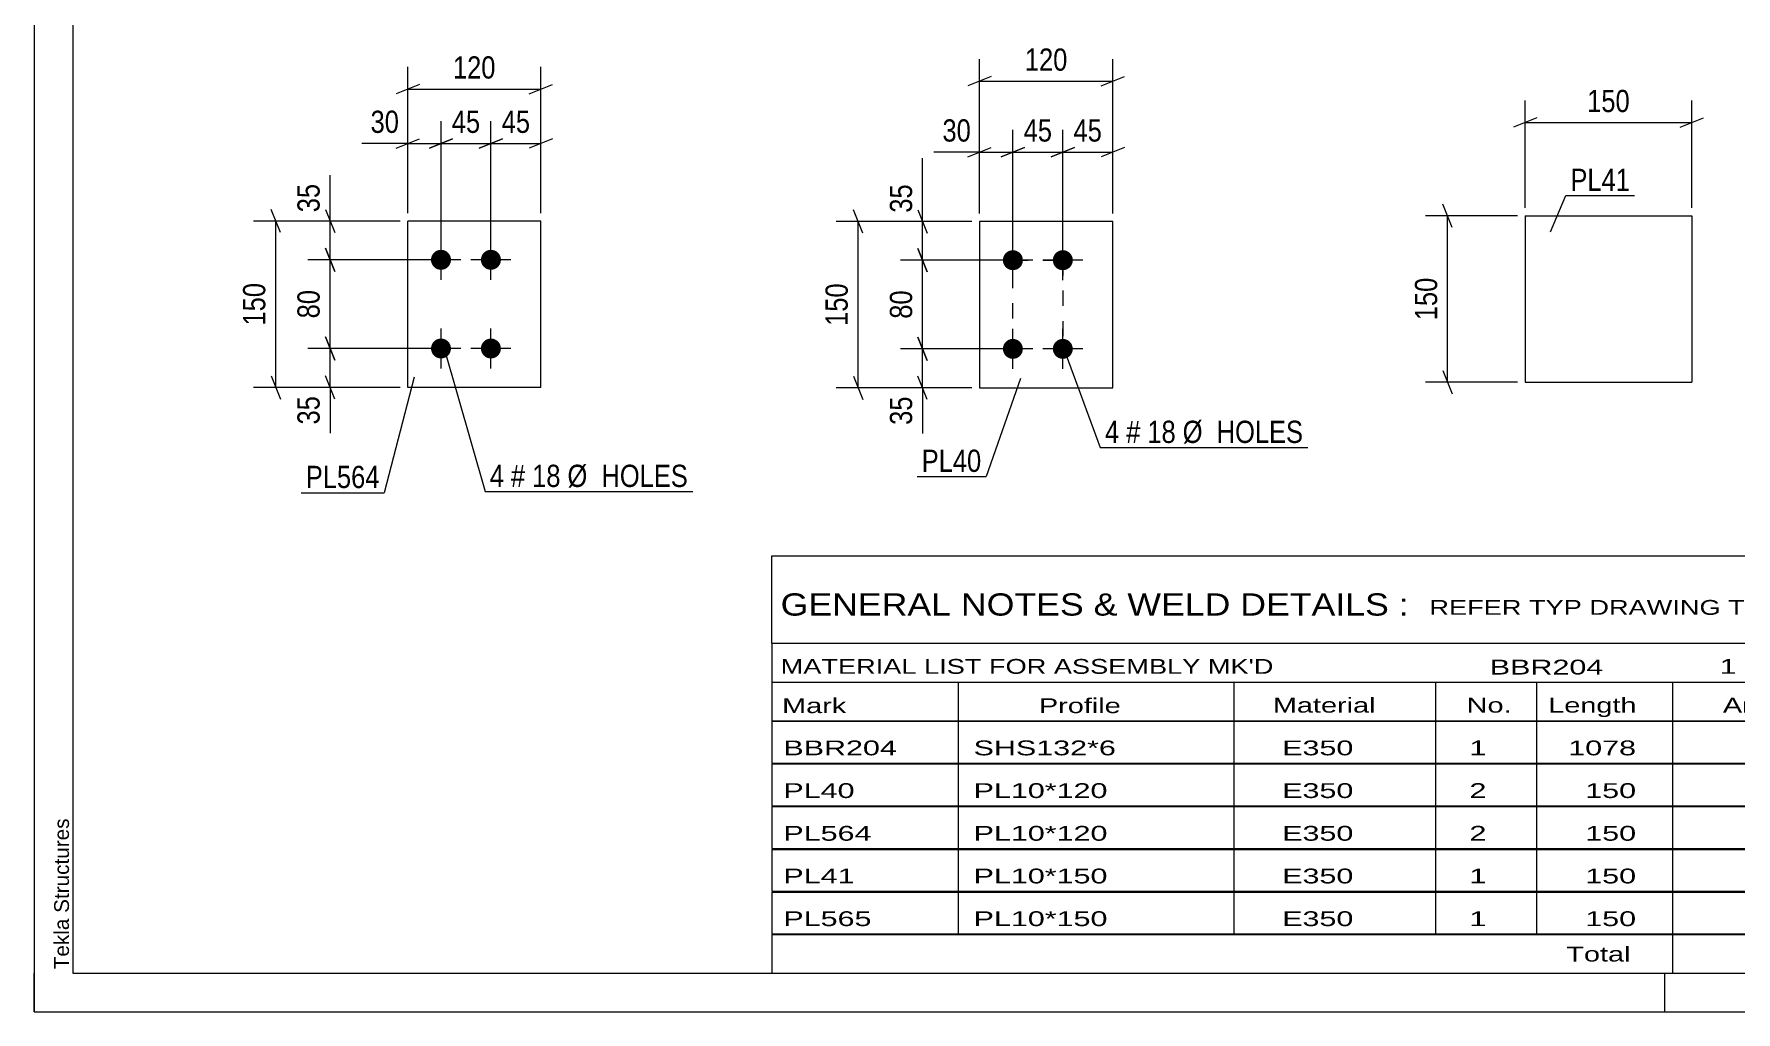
# Model space of a CAD drawing. Header units: millimetres. Extents: x 0 to 420, y 0 to 297.
# Drawn here: x 0 to 219.2, y 0 to 126 of the extents above; entities that cross this region are included whole.
import ezdxf

# ---------------------------------------------------------------- set-up
doc = ezdxf.new("R2010")
doc.units = ezdxf.units.MM
doc.linetypes.add('DXK_LINE_DOT2', pattern=[3.9198, 1.9599, -1.9599])
doc.styles.add('Arial', font='ARIAL.TTF', dxfattribs={"height": 0.2})
doc.styles.add('Arial Narrow', font='ARIALN.TTF', dxfattribs={"height": 0.2})

# ---------------------------------------------------------------- blocks, each defined once
blk = doc.blocks.new('Unknown-585636573-1129')
at = {"color": 5, "linetype": 'Continuous'}
for p, q in [((0, 297), (0, 0)), ((5, 292), (5, 5)), ((0, 0), (0, 5)), ((5, 5), (415, 5)), ((210, 0), (210, 5)), ((0, 0), (420, 0))]:
    blk.add_line(p, q, dxfattribs=at)
at = {"color": 174, "linetype": 'Continuous', "style": 'Arial'}
blk.add_text('Tekla Structures', height=1.9102, rotation=90, dxfattribs=at).set_placement((4.5, 5.5))
blk = doc.blocks.new('Part-585636573-3553 - 3552')
at = {"color": 2, "linetype": 'Continuous'}
for p, q in [((65.27, 101.89), (48.13, 101.89)), ((48.13, 80.46), (48.13, 101.89)), ((65.27, 80.46), (65.27, 101.89)), ((65.27, 80.46), (48.13, 80.46))]:
    blk.add_line(p, q, dxfattribs=at)
blk = doc.blocks.new('Bolt-585636573-3554 - 3552')
at = {"linetype": 'Continuous'}
for points in [[(52.41, 95.6, -1), (52.41, 98.18, -1)], [(58.84, 95.6, -1), (58.84, 98.18, -1)], [(52.41, 84.18, -1), (52.41, 86.75, -1)], [(58.84, 84.18, -1), (58.84, 86.75, -1)]]:
    blk.add_hatch(color=1, dxfattribs=at).paths.add_polyline_path(points)
at = {"color": 1, "linetype": 'Continuous'}
for p, q in [((52.41, 94.32), (52.41, 99.46)), ((58.84, 94.32), (58.84, 99.46)), ((54.98, 96.89), (49.84, 96.89)), ((61.41, 96.89), (56.27, 96.89)), ((52.41, 82.89), (52.41, 88.03)), ((58.84, 82.89), (58.84, 88.03)), ((54.98, 85.46), (49.84, 85.46)), ((61.41, 85.46), (56.27, 85.46))]:
    blk.add_line(p, q, dxfattribs=at)
blk = doc.blocks.new('Part-585636573-1452 - 1436')
at = {"color": 2, "linetype": 'Continuous'}
for p, q in [((138.92, 101.84), (121.77, 101.84)), ((121.77, 101.84), (121.77, 80.41)), ((138.92, 80.41), (138.92, 101.84)), ((121.77, 80.41), (138.92, 80.41))]:
    blk.add_line(p, q, dxfattribs=at)
blk = doc.blocks.new('Bolt-585636573-1485 - 1436')
at = {"linetype": 'Continuous'}
for points in [[(126.06, 95.55, -1), (126.06, 98.13, -1)], [(132.49, 95.55, -1), (132.49, 98.13, -1)], [(126.06, 84.13, -1), (126.06, 86.7, -1)], [(132.49, 84.13, -1), (132.49, 86.7, -1)]]:
    blk.add_hatch(color=1, dxfattribs=at).paths.add_polyline_path(points)
at = {"color": 1, "linetype": 'Continuous'}
for p, q in [((126.06, 94.27), (126.06, 99.41)), ((132.49, 94.27), (132.49, 99.41)), ((128.63, 96.84), (123.49, 96.84)), ((135.06, 96.84), (129.92, 96.84)), ((126.06, 82.84), (126.06, 87.98)), ((132.49, 82.84), (132.49, 87.98)), ((128.63, 85.41), (123.49, 85.41)), ((135.06, 85.41), (129.92, 85.41))]:
    blk.add_line(p, q, dxfattribs=at)
blk = doc.blocks.new('Part-585636573-1411 - 1395')
at = {"color": 2, "linetype": 'Continuous'}
for p, q in [((192.05, 102.57), (192.05, 81.14)), ((192.05, 102.57), (213.48, 102.57)), ((213.48, 102.57), (213.48, 81.14)), ((192.05, 81.14), (213.48, 81.14))]:
    blk.add_line(p, q, dxfattribs=at)
blk = doc.blocks.new('Rectangle-585636573-1600 - 1436')
at = {"color": 1, "linetype": 'DXK_LINE_DOT2'}
blk.add_lwpolyline([(126.06, 96.84), (132.49, 96.84), (132.49, 85.41), (126.06, 85.41), (126.06, 96.84)], close=True, dxfattribs=at)
blk = doc.blocks.new('StraightDimension-585636573-3568 - 3552')
at = {"color": 7, "linetype": 'Continuous'}
for p, q in [((37.53, 86.96), (38.73, 83.96)), ((51.41, 85.46), (35.28, 85.46)), ((38.13, 80.46), (38.13, 85.46)), ((38.73, 78.96), (37.53, 81.96)), ((47.13, 80.46), (35.28, 80.46))]:
    blk.add_line(p, q, dxfattribs=at)
at = {"color": 0}
blk.add_wipeout([(37.38, 79.94), (33.18, 79.94), (33.18, 75.08), (37.38, 75.08)], dxfattribs=at)
at = {"color": 7, "linetype": 'Continuous'}
blk.add_line((38.13, 80.46), (38.13, 74.56), dxfattribs=at)
blk.add_line((38.13, 80.46), (38.13, 74.56), dxfattribs=at)
at = {"color": 3, "style": 'Arial Narrow'}
blk.add_text('35', height=2.863, rotation=90.0002, dxfattribs=at).set_placement((36.78, 75.68))
blk = doc.blocks.new('StraightDimension-585636573-3578 - 3552')
at = {"color": 7, "linetype": 'Continuous'}
for p, q in [((31.73, 100.39), (30.53, 103.39)), ((47.13, 101.89), (28.28, 101.89)), ((31.13, 80.46), (31.13, 101.89)), ((30.53, 81.96), (31.73, 78.96)), ((47.13, 80.46), (28.28, 80.46))]:
    blk.add_line(p, q, dxfattribs=at)
at = {"color": 0}
blk.add_wipeout([(30.38, 94.52), (26.18, 94.52), (26.18, 87.83), (30.38, 87.83)], dxfattribs=at)
at = {"color": 3, "style": 'Arial Narrow'}
blk.add_text('150', height=2.863, rotation=90.0002, dxfattribs=at).set_placement((29.78, 88.43))
blk = doc.blocks.new('StraightDimension-585636573-3566 - 3552')
at = {"color": 7, "linetype": 'Continuous'}
for p, q in [((37.53, 103.39), (38.73, 100.39)), ((47.13, 101.89), (35.28, 101.89)), ((38.13, 96.89), (38.13, 101.89)), ((51.41, 96.89), (35.28, 96.89)), ((38.73, 95.39), (37.53, 98.39))]:
    blk.add_line(p, q, dxfattribs=at)
at = {"color": 0}
blk.add_wipeout([(37.38, 107.27), (33.18, 107.27), (33.18, 102.42), (37.38, 102.42)], dxfattribs=at)
at = {"color": 7, "linetype": 'Continuous'}
blk.add_line((38.13, 101.89), (38.13, 107.8), dxfattribs=at)
blk.add_line((38.13, 101.89), (38.13, 107.8), dxfattribs=at)
at = {"color": 3, "style": 'Arial Narrow'}
blk.add_text('35', height=2.863, rotation=90.0002, dxfattribs=at).set_placement((36.78, 103.02))
blk = doc.blocks.new('StraightDimension-585636573-3567 - 3552')
at = {"color": 7, "linetype": 'Continuous'}
for p, q in [((51.41, 96.89), (35.28, 96.89)), ((37.53, 98.39), (38.73, 95.39)), ((38.13, 85.46), (38.13, 96.89)), ((38.73, 83.96), (37.53, 86.96)), ((51.41, 85.46), (35.28, 85.46))]:
    blk.add_line(p, q, dxfattribs=at)
at = {"color": 0}
blk.add_wipeout([(37.38, 93.6), (33.18, 93.6), (33.18, 88.75), (37.38, 88.75)], dxfattribs=at)
at = {"color": 3, "style": 'Arial Narrow'}
blk.add_text('80', height=2.863, rotation=90.0002, dxfattribs=at).set_placement((36.78, 89.35))
blk = doc.blocks.new('StraightDimension-585636573-3582 - 3552')
at = {"color": 7, "linetype": 'Continuous'}
for p, q in [((58.84, 97.89), (58.84, 114.74)), ((65.27, 102.89), (65.27, 114.74)), ((57.34, 111.29), (60.34, 112.49)), ((58.84, 111.89), (65.27, 111.89)), ((66.77, 112.49), (63.77, 111.29))]:
    blk.add_line(p, q, dxfattribs=at)
at = {"color": 0}
blk.add_wipeout([(64.48, 112.64), (64.48, 116.84), (59.63, 116.84), (59.63, 112.64)], dxfattribs=at)
at = {"color": 3, "style": 'Arial Narrow'}
blk.add_text('45', height=2.863, dxfattribs=at).set_placement((60.23, 113.24))
blk = doc.blocks.new('StraightDimension-585636573-3583 - 3552')
at = {"color": 7, "linetype": 'Continuous'}
for p, q in [((52.41, 97.89), (52.41, 114.74)), ((58.84, 97.89), (58.84, 114.74)), ((50.91, 111.29), (53.91, 112.49)), ((52.41, 111.89), (58.84, 111.89)), ((60.34, 112.49), (57.34, 111.29))]:
    blk.add_line(p, q, dxfattribs=at)
at = {"color": 0}
blk.add_wipeout([(58.05, 112.64), (58.05, 116.84), (53.2, 116.84), (53.2, 112.64)], dxfattribs=at)
at = {"color": 3, "style": 'Arial Narrow'}
blk.add_text('45', height=2.863, dxfattribs=at).set_placement((53.8, 113.24))
blk = doc.blocks.new('StraightDimension-585636573-3584 - 3552')
at = {"color": 7, "linetype": 'Continuous'}
for p, q in [((48.13, 102.89), (48.13, 114.74)), ((52.41, 97.89), (52.41, 114.74)), ((46.63, 111.29), (49.63, 112.49)), ((48.13, 111.89), (52.41, 111.89)), ((53.91, 112.49), (50.91, 111.29))]:
    blk.add_line(p, q, dxfattribs=at)
at = {"color": 0}
blk.add_wipeout([(47.6, 112.64), (47.6, 116.84), (42.74, 116.84), (42.74, 112.64)], dxfattribs=at)
at = {"color": 7, "linetype": 'Continuous'}
blk.add_line((48.13, 111.89), (42.22, 111.89), dxfattribs=at)
blk.add_line((48.13, 111.89), (42.22, 111.89), dxfattribs=at)
at = {"color": 3, "style": 'Arial Narrow'}
blk.add_text('30', height=2.863, dxfattribs=at).set_placement((43.34, 113.24))
blk = doc.blocks.new('StraightDimension-585636573-3594 - 3552')
at = {"color": 7, "linetype": 'Continuous'}
for p, q in [((48.13, 102.89), (48.13, 121.74)), ((65.27, 102.89), (65.27, 121.74)), ((49.63, 119.49), (46.63, 118.29)), ((48.13, 118.89), (65.27, 118.89)), ((63.77, 118.29), (66.77, 119.49))]:
    blk.add_line(p, q, dxfattribs=at)
at = {"color": 0}
blk.add_wipeout([(60.04, 119.64), (60.04, 123.84), (53.35, 123.84), (53.35, 119.64)], dxfattribs=at)
at = {"color": 3, "style": 'Arial Narrow'}
blk.add_text('120', height=2.863, dxfattribs=at).set_placement((53.95, 120.24))
blk = doc.blocks.new('StraightDimension-585636573-1581 - 1436')
at = {"color": 7, "linetype": 'Continuous'}
for p, q in [((121.77, 102.84), (121.77, 122.75)), ((138.92, 102.84), (138.92, 122.75)), ((123.27, 120.5), (120.27, 119.3)), ((121.77, 119.9), (138.92, 119.9)), ((137.42, 119.3), (140.42, 120.5))]:
    blk.add_line(p, q, dxfattribs=at)
at = {"color": 0}
blk.add_wipeout([(133.69, 120.65), (133.69, 124.85), (127, 124.85), (127, 120.65)], dxfattribs=at)
at = {"color": 3, "style": 'Arial Narrow'}
blk.add_text('120', height=2.863, dxfattribs=at).set_placement((127.6, 121.25))
blk = doc.blocks.new('StraightDimension-585636573-1500 - 1436')
at = {"color": 7, "linetype": 'Continuous'}
for p, q in [((125.06, 96.84), (111.58, 96.84)), ((113.83, 98.34), (115.03, 95.34)), ((114.43, 85.41), (114.43, 96.84)), ((115.03, 83.91), (113.83, 86.91)), ((125.06, 85.41), (111.58, 85.41))]:
    blk.add_line(p, q, dxfattribs=at)
at = {"color": 0}
blk.add_wipeout([(113.68, 93.55), (109.48, 93.55), (109.48, 88.7), (113.68, 88.7)], dxfattribs=at)
at = {"color": 3, "style": 'Arial Narrow'}
blk.add_text('80', height=2.863, rotation=90.0002, dxfattribs=at).set_placement((113.08, 89.3))
blk = doc.blocks.new('StraightDimension-585636573-1487 - 1436')
at = {"color": 7, "linetype": 'Continuous'}
for p, q in [((113.83, 86.91), (115.03, 83.91)), ((125.06, 85.41), (111.58, 85.41)), ((114.43, 80.41), (114.43, 85.41)), ((115.03, 78.91), (113.83, 81.91)), ((120.77, 80.41), (111.58, 80.41))]:
    blk.add_line(p, q, dxfattribs=at)
at = {"color": 0}
blk.add_wipeout([(113.68, 79.89), (109.48, 79.89), (109.48, 75.03), (113.68, 75.03)], dxfattribs=at)
at = {"color": 7, "linetype": 'Continuous'}
blk.add_line((114.43, 80.41), (114.43, 74.51), dxfattribs=at)
blk.add_line((114.43, 80.41), (114.43, 74.51), dxfattribs=at)
at = {"color": 3, "style": 'Arial Narrow'}
blk.add_text('35', height=2.863, rotation=90.0002, dxfattribs=at).set_placement((113.08, 75.63))
blk = doc.blocks.new('StraightDimension-585636573-1510 - 1436')
at = {"color": 7, "linetype": 'Continuous'}
for p, q in [((113.83, 103.34), (115.03, 100.34)), ((120.77, 101.84), (111.58, 101.84)), ((114.43, 96.84), (114.43, 101.84)), ((125.06, 96.84), (111.58, 96.84)), ((115.03, 95.34), (113.83, 98.34))]:
    blk.add_line(p, q, dxfattribs=at)
at = {"color": 0}
blk.add_wipeout([(113.68, 107.22), (109.48, 107.22), (109.48, 102.36), (113.68, 102.36)], dxfattribs=at)
at = {"color": 7, "linetype": 'Continuous'}
for q in [(114.43, 109.97), (114.43, 107.75)]:
    blk.add_line((114.43, 101.84), q, dxfattribs=at)
at = {"color": 3, "style": 'Arial Narrow'}
blk.add_text('35', height=2.863, rotation=90.0002, dxfattribs=at).set_placement((113.08, 102.96))
blk = doc.blocks.new('StraightDimension-585636573-1541 - 1436')
at = {"color": 7, "linetype": 'Continuous'}
for p, q in [((132.49, 97.84), (132.49, 113.62)), ((138.92, 102.84), (138.92, 113.62)), ((130.99, 110.17), (133.99, 111.37)), ((132.49, 110.77), (138.92, 110.77)), ((140.42, 111.37), (137.42, 110.17))]:
    blk.add_line(p, q, dxfattribs=at)
at = {"color": 0}
blk.add_wipeout([(138.13, 111.52), (138.13, 115.72), (133.27, 115.72), (133.27, 111.52)], dxfattribs=at)
at = {"color": 3, "style": 'Arial Narrow'}
blk.add_text('45', height=2.863, dxfattribs=at).set_placement((133.87, 112.12))
blk = doc.blocks.new('StraightDimension-585636573-1524 - 1436')
at = {"color": 7, "linetype": 'Continuous'}
for p, q in [((106.74, 100.34), (105.54, 103.34)), ((120.77, 101.84), (103.29, 101.84)), ((106.14, 80.41), (106.14, 101.84)), ((105.54, 81.91), (106.74, 78.91)), ((120.77, 80.41), (103.29, 80.41))]:
    blk.add_line(p, q, dxfattribs=at)
at = {"color": 0}
blk.add_wipeout([(105.39, 94.47), (101.19, 94.47), (101.19, 87.78), (105.39, 87.78)], dxfattribs=at)
at = {"color": 3, "style": 'Arial Narrow'}
blk.add_text('150', height=2.863, rotation=90.0002, dxfattribs=at).set_placement((104.79, 88.38))
blk = doc.blocks.new('StraightDimension-585636573-1557 - 1436')
at = {"color": 7, "linetype": 'Continuous'}
for p, q in [((126.06, 97.84), (126.06, 113.62)), ((132.49, 97.84), (132.49, 113.62)), ((124.56, 110.17), (127.56, 111.37)), ((126.06, 110.77), (132.49, 110.77)), ((133.99, 111.37), (130.99, 110.17))]:
    blk.add_line(p, q, dxfattribs=at)
at = {"color": 0}
blk.add_wipeout([(131.7, 111.52), (131.7, 115.72), (126.85, 115.72), (126.85, 111.52)], dxfattribs=at)
at = {"color": 3, "style": 'Arial Narrow'}
blk.add_text('45', height=2.863, dxfattribs=at).set_placement((127.45, 112.12))
blk = doc.blocks.new('StraightDimension-585636573-1567 - 1436')
at = {"color": 7, "linetype": 'Continuous'}
for p, q in [((121.77, 102.84), (121.77, 113.62)), ((126.06, 97.84), (126.06, 113.62)), ((120.27, 110.17), (123.27, 111.37)), ((121.77, 110.77), (126.06, 110.77)), ((127.56, 111.37), (124.56, 110.17))]:
    blk.add_line(p, q, dxfattribs=at)
at = {"color": 0}
blk.add_wipeout([(121.25, 111.52), (121.25, 115.72), (116.39, 115.72), (116.39, 111.52)], dxfattribs=at)
at = {"color": 7, "linetype": 'Continuous'}
blk.add_line((121.77, 110.77), (115.87, 110.77), dxfattribs=at)
blk.add_line((121.77, 110.77), (115.87, 110.77), dxfattribs=at)
at = {"color": 3, "style": 'Arial Narrow'}
blk.add_text('30', height=2.863, dxfattribs=at).set_placement((116.99, 112.12))
blk = doc.blocks.new('StraightDimension-585636573-1413 - 1395')
at = {"color": 7, "linetype": 'Continuous'}
for p, q in [((192.05, 103.57), (192.05, 117.42)), ((213.48, 103.57), (213.48, 117.42)), ((193.55, 115.17), (190.55, 113.97)), ((192.05, 114.57), (213.48, 114.57)), ((211.98, 113.97), (214.98, 115.17))]:
    blk.add_line(p, q, dxfattribs=at)
at = {"color": 0}
blk.add_wipeout([(206.11, 115.32), (206.11, 119.52), (199.42, 119.52), (199.42, 115.32)], dxfattribs=at)
at = {"color": 3, "style": 'Arial Narrow'}
blk.add_text('150', height=2.863, dxfattribs=at).set_placement((200.02, 115.92))
blk = doc.blocks.new('StraightDimension-585636573-1425 - 1395')
at = {"color": 7, "linetype": 'Continuous'}
for p, q in [((182.65, 101.07), (181.45, 104.07)), ((191.05, 102.57), (179.2, 102.57)), ((182.05, 81.14), (182.05, 102.57)), ((191.05, 81.14), (179.2, 81.14)), ((181.45, 82.64), (182.65, 79.64))]:
    blk.add_line(p, q, dxfattribs=at)
at = {"color": 0}
blk.add_wipeout([(181.3, 95.2), (177.1, 95.2), (177.1, 88.51), (181.3, 88.51)], dxfattribs=at)
at = {"color": 3, "style": 'Arial Narrow'}
blk.add_text('150', height=2.863, rotation=90.0002, dxfattribs=at).set_placement((180.7, 89.11))
blk = doc.blocks.new('Unknown-585636573-3864')
at = {"color": 7, "linetype": 'Continuous'}
for p, q in [((95, 58.75), (255, 58.75)), ((95, 47.5), (95, 58.75)), ((255, 58.75), (255, 47.5)), ((95, 47.5), (255, 47.5)), ((95, 47.5), (95, 42.5)), ((255, 47.5), (255, 42.5)), ((95, 42.5), (255, 42.5)), ((95, 42.5), (95, 37.5)), ((119, 42.5), (119, 37.5)), ((154.5, 42.5), (154.5, 37.5)), ((180.5, 42.5), (180.5, 37.5)), ((193.5, 42.5), (193.5, 37.5)), ((211, 42.5), (211, 37.5)), ((233, 42.5), (233, 37.5)), ((255, 42.5), (255, 37.5)), ((95, 37.5), (255, 37.5)), ((95, 37.45), (95, 32.05)), ((95, 37.45), (255, 37.45)), ((119, 37.5), (119, 32)), ((154.5, 37.5), (154.5, 32)), ((180.5, 37.5), (180.5, 32)), ((193.5, 37.5), (193.5, 32)), ((211, 37.5), (211, 32)), ((233, 37.5), (233, 32)), ((255, 37.45), (255, 32.05)), ((95, 32.05), (255, 32.05)), ((95, 31.95), (95, 26.55)), ((95, 31.95), (255, 31.95)), ((119, 32), (119, 26.5)), ((154.5, 32), (154.5, 26.5)), ((180.5, 32), (180.5, 26.5)), ((193.5, 32), (193.5, 26.5)), ((211, 32), (211, 26.5)), ((233, 32), (233, 26.5)), ((255, 31.95), (255, 26.55)), ((95, 26.55), (255, 26.55)), ((95, 26.45), (95, 21.05)), ((95, 26.45), (255, 26.45)), ((119, 26.5), (119, 21)), ((154.5, 26.5), (154.5, 21)), ((180.5, 26.5), (180.5, 21)), ((193.5, 26.5), (193.5, 21)), ((211, 26.5), (211, 21)), ((233, 26.5), (233, 21)), ((255, 26.45), (255, 21.05)), ((95, 21.05), (255, 21.05)), ((95, 20.95), (95, 15.55)), ((95, 20.95), (255, 20.95)), ((119, 21), (119, 15.5)), ((154.5, 21), (154.5, 15.5)), ((180.5, 21), (180.5, 15.5)), ((193.5, 21), (193.5, 15.5)), ((211, 21), (211, 15.5)), ((233, 21), (233, 15.5)), ((255, 20.95), (255, 15.55)), ((95, 15.55), (255, 15.55)), ((95, 15.45), (95, 10.05)), ((95, 15.45), (255, 15.45)), ((119, 15.5), (119, 10)), ((154.5, 15.5), (154.5, 10)), ((180.5, 15.5), (180.5, 10)), ((193.5, 15.5), (193.5, 10)), ((211, 15.5), (211, 10)), ((233, 15.5), (233, 10)), ((255, 15.45), (255, 10.05)), ((95, 10.05), (255, 10.05)), ((95, 10), (255, 10)), ((95, 10), (95, 5)), ((211, 10), (211, 5)), ((233, 10), (233, 5)), ((255, 10), (255, 5)), ((95, 5), (255, 5))]:
    blk.add_line(p, q, dxfattribs=at)
at = {"color": 7, "style": 'Arial Narrow'}
for s, height, width, p in [('GENERAL NOTES & WELD DETAILS :', 2.8633, 1.4, (96.15, 51.06)), ('REFER TYP DRAWING TYP-01', 1.9089, 1.6, (179.7, 51.16)), ("MATERIAL LIST FOR ASSEMBLY MK'D", 1.9089, 1.6, (96.15, 43.56)), ('BBR204', 1.909, 1.794707, (187.48, 43.47)), ('1', 1.91, 1.794707, (217.08, 43.56)), ('No. Required', 1.9089, 1.6, (226.41, 43.56)), ('Mark', 1.909, 1.7, (96.34, 38.5)), ('Profile', 1.909, 1.7, (129.41, 38.5)), ('Material', 1.909, 1.7, (159.54, 38.56)), ('No.', 1.909, 1.7, (184.5, 38.56)), ('Length', 1.909, 1.7, (195, 38.56)), ('Area', 1.909, 1.7, (217.5, 38.56)), ('Weight', 1.909, 1.7, (237, 38.56))]:
    blk.add_text(s, height=height, dxfattribs=dict(at, width=width)).set_placement(p)
at = {"color": 7, "linetype": 'Continuous', "style": 'Arial Narrow'}
for s, height, width, p in [('BBR204', 1.909, 1.794707, (96.5, 33.06)), ('SHS132*6', 1.909, 1.794707, (121, 33.06)), ('E350', 1.909, 1.794707, (160.74, 33.06)), ('1', 1.91, 1.794707, (184.86, 33.06)), ('1078', 1.909, 1.794707, (197.58, 33.06)), ('0.6', 1.909, 1.794707, (221.32, 33.06)), ('25.6', 1.909, 1.794707, (240.14, 33.06)), ('PL40', 1.909, 1.794707, (96.5, 27.56)), ('PL10*120', 1.909, 1.794707, (121, 27.56)), ('E350', 1.909, 1.794707, (160.74, 27.56)), ('2', 1.91, 1.794707, (184.86, 27.56)), ('150', 1.909, 1.794707, (199.77, 27.56)), ('0.0', 1.909, 1.794707, (221.32, 27.56)), ('2.8', 1.909, 1.794707, (242.33, 27.56)), ('PL564', 1.909, 1.794707, (96.5, 22.06)), ('PL10*120', 1.909, 1.794707, (121, 22.06)), ('E350', 1.909, 1.794707, (160.74, 22.06)), ('2', 1.91, 1.794707, (184.86, 22.06)), ('150', 1.909, 1.794707, (199.77, 22.06)), ('0.0', 1.909, 1.794707, (221.32, 22.06)), ('2.8', 1.909, 1.794707, (242.33, 22.06)), ('PL41', 1.909, 1.794707, (96.5, 16.56)), ('PL10*150', 1.909, 1.794707, (121, 16.56)), ('E350', 1.909, 1.794707, (160.74, 16.56)), ('1', 1.91, 1.794707, (184.86, 16.56)), ('150', 1.909, 1.794707, (199.77, 16.56)), ('0.1', 1.909, 1.794707, (221.32, 16.56)), ('1.8', 1.909, 1.794707, (242.33, 16.56)), ('PL565', 1.909, 1.794707, (96.5, 11.06)), ('PL10*150', 1.909, 1.794707, (121, 11.06)), ('E350', 1.909, 1.794707, (160.74, 11.06)), ('1', 1.91, 1.794707, (184.86, 11.06)), ('150', 1.909, 1.794707, (199.77, 11.06)), ('0.1', 1.909, 1.794707, (221.32, 11.06)), ('1.8', 1.909, 1.794707, (242.33, 11.06)), ('Total', 1.909, 1.7, (197.33, 6.5)), ('0.8', 1.909, 1.794707, (220.83, 6.5)), ('34.8', 1.909, 1.794707, (240.14, 6.5))]:
    blk.add_text(s, height=height, dxfattribs=dict(at, width=width)).set_placement(p)
blk = doc.blocks.new('Mark-585636573-3608 - 3552')
at = {"color": 0}
blk.add_wipeout([(60.52, 67.63), (60.52, 70.63), (58.69, 70.63), (58.69, 67.63)], dxfattribs=at)
blk.add_wipeout([(60.52, 67.63), (60.52, 70.63), (58.69, 70.63), (58.69, 67.63)], dxfattribs=at)
at = {"color": 7, "linetype": 'Continuous'}
blk.add_line((52.82, 85.48), (58.09, 67.03), dxfattribs=at)
at = {"color": 0}
blk.add_wipeout([(63.25, 67.63), (63.25, 70.63), (61.42, 70.63), (61.42, 67.63)], dxfattribs=at)
blk.add_wipeout([(63.25, 67.63), (63.25, 70.63), (61.42, 70.63), (61.42, 67.63)], dxfattribs=at)
at = {"color": 3, "style": 'Arial Narrow'}
blk.add_text('4', height=2.86, dxfattribs=at).set_placement((58.69, 67.63))
at = {"color": 0}
blk.add_wipeout([(67.8, 67.63), (67.8, 70.63), (64.15, 70.63), (64.15, 67.63)], dxfattribs=at)
blk.add_wipeout([(67.8, 67.63), (67.8, 70.63), (64.15, 70.63), (64.15, 67.63)], dxfattribs=at)
at = {"color": 3, "style": 'Arial Narrow'}
blk.add_text('#', height=2.86, dxfattribs=at).set_placement((61.42, 67.63))
at = {"color": 0}
blk.add_wipeout([(84.23, 67.63), (84.23, 70.63), (68.7, 70.63), (68.7, 67.63)], dxfattribs=at)
blk.add_wipeout([(84.23, 67.63), (84.23, 70.63), (68.7, 70.63), (68.7, 67.63)], dxfattribs=at)
at = {"color": 7, "linetype": 'Continuous'}
blk.add_line((58.09, 67.03), (84.83, 67.03), dxfattribs=at)
at = {"color": 3, "style": 'Arial Narrow'}
for s, p in [('18', (64.15, 67.63)), ('Ø  HOLES', (68.7, 67.63))]:
    blk.add_text(s, height=2.863, dxfattribs=at).set_placement(p)
blk = doc.blocks.new('Mark-585636573-3605 - 3552')
at = {"color": 0}
blk.add_wipeout([(44.5, 67.49), (44.5, 70.49), (35, 70.49), (35, 67.49)], dxfattribs=at)
blk.add_wipeout([(44.5, 67.49), (44.5, 70.49), (35, 70.49), (35, 67.49)], dxfattribs=at)
at = {"color": 30, "linetype": 'Continuous'}
for p in [(48.97, 81.77), (34.4, 66.89)]:
    blk.add_line(p, (45.1, 66.89), dxfattribs=at)
at = {"color": 3, "style": 'Arial Narrow'}
blk.add_text('PL564', height=2.863, dxfattribs=at).set_placement((35, 67.49))
blk = doc.blocks.new('Mark-585636573-1448 - 1436')
at = {"color": 0}
blk.add_wipeout([(122, 69.57), (122, 72.57), (114.32, 72.57), (114.32, 69.57)], dxfattribs=at)
blk.add_wipeout([(122, 69.57), (122, 72.57), (114.32, 72.57), (114.32, 69.57)], dxfattribs=at)
at = {"color": 30, "linetype": 'Continuous'}
for p in [(127.05, 81.6), (113.72, 68.97)]:
    blk.add_line(p, (122.6, 68.97), dxfattribs=at)
at = {"color": 3, "style": 'Arial Narrow'}
blk.add_text('PL40', height=2.863, dxfattribs=at).set_placement((114.32, 69.57))
blk = doc.blocks.new('Mark-585636573-1481 - 1436')
at = {"color": 0}
blk.add_wipeout([(139.75, 73.3), (139.75, 76.3), (137.92, 76.3), (137.92, 73.3)], dxfattribs=at)
blk.add_wipeout([(139.75, 73.3), (139.75, 76.3), (137.92, 76.3), (137.92, 73.3)], dxfattribs=at)
at = {"color": 7, "linetype": 'Continuous'}
blk.add_line((132.64, 85.44), (137.32, 72.7), dxfattribs=at)
at = {"color": 0}
blk.add_wipeout([(142.48, 73.3), (142.48, 76.3), (140.65, 76.3), (140.65, 73.3)], dxfattribs=at)
blk.add_wipeout([(142.48, 73.3), (142.48, 76.3), (140.65, 76.3), (140.65, 73.3)], dxfattribs=at)
at = {"color": 3, "style": 'Arial Narrow'}
blk.add_text('4', height=2.86, dxfattribs=at).set_placement((137.92, 73.3))
at = {"color": 0}
blk.add_wipeout([(147.03, 73.3), (147.03, 76.3), (143.38, 76.3), (143.38, 73.3)], dxfattribs=at)
blk.add_wipeout([(147.03, 73.3), (147.03, 76.3), (143.38, 76.3), (143.38, 73.3)], dxfattribs=at)
at = {"color": 3, "style": 'Arial Narrow'}
blk.add_text('#', height=2.86, dxfattribs=at).set_placement((140.65, 73.3))
at = {"color": 0}
blk.add_wipeout([(163.46, 73.3), (163.46, 76.3), (147.93, 76.3), (147.93, 73.3)], dxfattribs=at)
blk.add_wipeout([(163.46, 73.3), (163.46, 76.3), (147.93, 76.3), (147.93, 73.3)], dxfattribs=at)
at = {"color": 7, "linetype": 'Continuous'}
blk.add_line((137.32, 72.7), (164.06, 72.7), dxfattribs=at)
at = {"color": 3, "style": 'Arial Narrow'}
for s, p in [('18', (143.38, 73.3)), ('Ø  HOLES', (147.93, 73.3))]:
    blk.add_text(s, height=2.863, dxfattribs=at).set_placement(p)
blk = doc.blocks.new('Mark-585636573-1407 - 1395')
at = {"color": 0}
blk.add_wipeout([(205.53, 105.76), (205.53, 108.76), (197.86, 108.76), (197.86, 105.76)], dxfattribs=at)
blk.add_wipeout([(205.53, 105.76), (205.53, 108.76), (197.86, 108.76), (197.86, 105.76)], dxfattribs=at)
at = {"color": 30, "linetype": 'Continuous'}
for p, q in [((195.3, 100.48), (197.26, 105.16)), ((197.26, 105.16), (206.13, 105.16))]:
    blk.add_line(p, q, dxfattribs=at)
at = {"color": 3, "style": 'Arial Narrow'}
blk.add_text('PL41', height=2.863, dxfattribs=at).set_placement((197.86, 105.76))

msp = doc.modelspace()

# ---------------------------------------------------------------- block references
for name in ['Unknown-585636573-1129', 'Part-585636573-3553 - 3552', 'Part-585636573-1452 - 1436', 'Part-585636573-1411 - 1395', 'Bolt-585636573-3554 - 3552', 'Bolt-585636573-1485 - 1436', 'Rectangle-585636573-1600 - 1436', 'Unknown-585636573-3864']:
    msp.add_blockref(name, (0, 0))

# ---------------------------------------------------------------- next in the draw order: block references
for name in ['StraightDimension-585636573-1581 - 1436', 'StraightDimension-585636573-1413 - 1395', 'StraightDimension-585636573-3582 - 3552', 'StraightDimension-585636573-1500 - 1436', 'StraightDimension-585636573-3568 - 3552', 'Mark-585636573-3608 - 3552', 'Mark-585636573-1481 - 1436']:
    msp.add_blockref(name, (0, 0))

# ---------------------------------------------------------------- next in the draw order: block references
for name in ['StraightDimension-585636573-1541 - 1436', 'StraightDimension-585636573-1510 - 1436', 'Mark-585636573-1407 - 1395', 'StraightDimension-585636573-3578 - 3552', 'StraightDimension-585636573-1425 - 1395', 'StraightDimension-585636573-1487 - 1436']:
    msp.add_blockref(name, (0, 0))

# ---------------------------------------------------------------- next in the draw order: block references
for name in ['StraightDimension-585636573-1557 - 1436', 'StraightDimension-585636573-3566 - 3552', 'StraightDimension-585636573-1524 - 1436', 'Mark-585636573-3605 - 3552']:
    msp.add_blockref(name, (0, 0))

# ---------------------------------------------------------------- next in the draw order: block references
for name in ['StraightDimension-585636573-1567 - 1436', 'StraightDimension-585636573-3567 - 3552', 'Mark-585636573-1448 - 1436']:
    msp.add_blockref(name, (0, 0))

# ---------------------------------------------------------------- next in the draw order: block references
msp.add_blockref('StraightDimension-585636573-3583 - 3552', (0, 0))

# ---------------------------------------------------------------- next in the draw order: block references
msp.add_blockref('StraightDimension-585636573-3584 - 3552', (0, 0))

# ---------------------------------------------------------------- next in the draw order: block references
msp.add_blockref('StraightDimension-585636573-3594 - 3552', (0, 0))

doc.saveas('drawing.dxf')
